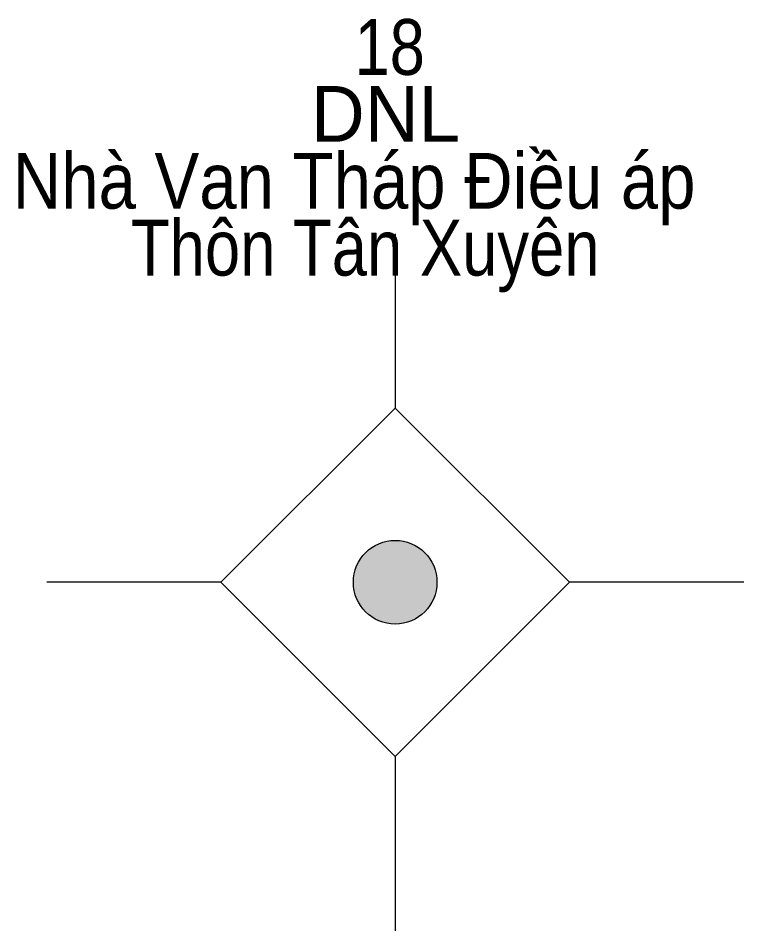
# Model space of a CAD drawing. Header units: metres. Extents: x 550999 to 552168, y 1840994 to 1841978.
# Drawn here: x 551804.89 to 551810.09, y 1841747.33 to 1841753.88 of the extents above; entities that cross this region are included whole.
import ezdxf
from ezdxf.enums import TextEntityAlignment as Align

# ---------------------------------------------------------------- set-up
doc = ezdxf.new("R2010")
doc.units = ezdxf.units.M
doc.header["$LTSCALE"] = 0.16
doc.layers.add('11', color=7, linetype='Continuous', lineweight=13)
doc.layers.add('15', color=7, linetype='Continuous')

msp = doc.modelspace()

# ---------------------------------------------------------------- hatches: boundary and pattern name
at = {"layer": '11'}
msp.add_hatch(color=256, dxfattribs=at).paths.add_polyline_path([(551807.8895, 1841749.83, 1), (551807.2895, 1841749.83, 1)])

# ---------------------------------------------------------------- linework, layer by layer
for p, q in [((551807.59, 1841752.33), (551807.59, 1841751.08)), ((551806.34, 1841749.83), (551805.09, 1841749.83)), ((551810.09, 1841749.83), (551808.84, 1841749.83)), ((551807.59, 1841748.58), (551807.59, 1841747.33))]:
    msp.add_line(p, q, dxfattribs=at)
msp.add_lwpolyline([(551807.59, 1841751.08), (551806.34, 1841749.83), (551807.59, 1841748.58), (551808.84, 1841749.83)], close=True, dxfattribs=at)
msp.add_circle((551807.5895, 1841749.83), 0.3, dxfattribs=at)

# ---------------------------------------------------------------- texts
at = {"layer": '15'}
for s, width, p in [('18', 0.85, (551807.55, 1841753.47)), ('Nhà Van Tháp Điều áp', 0.9, (551807.295, 1841752.51)), ('Thôn Tân Xuyên', 0.85, (551807.375, 1841752.03))]:
    msp.add_text(s, height=0.4, dxfattribs=dict(at, width=width)).set_placement(p, align=Align.CENTER)
msp.add_text('DNL', height=0.4, dxfattribs=at).set_placement((551807.52, 1841752.99), align=Align.CENTER)

doc.saveas('drawing.dxf')
